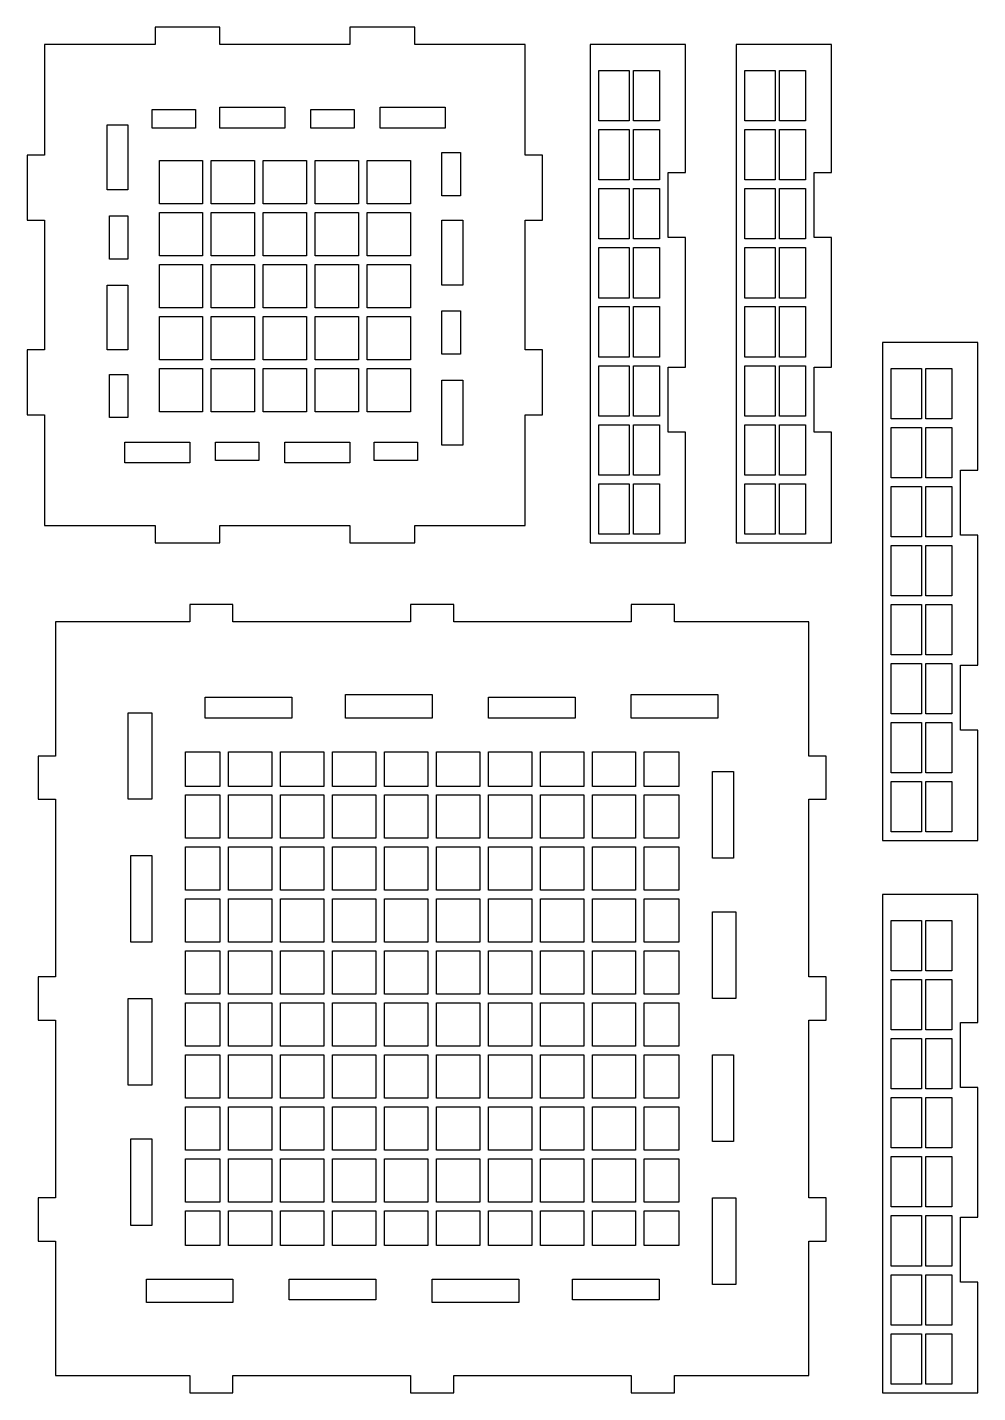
# Model space of a CAD drawing. Extents: x -33 to 356, y -32 to 230.
# Drawn here: x 180.7 to 356.3, y -31.7 to 220.5 of the extents above; entities that cross this region are included whole.
import ezdxf

# ---------------------------------------------------------------- set-up
doc = ezdxf.new("R2010")
doc.units = 0

msp = doc.modelspace()

# ---------------------------------------------------------------- linework, layer by layer
at = {"layer": '1', "linetype": 'CONTINUOUS'}
for points in [[(291.867, 203.233, 0), (286.267, 203.233, 0), (286.267, 212.533, 0), (291.867, 212.533, 0), (291.867, 203.233, 0)], [(292.667, 203.233, 0), (292.667, 212.533, 0), (297.467, 212.533, 0), (297.467, 203.233, 0), (292.667, 203.233, 0)], [(318.867, 203.233, 0), (313.267, 203.233, 0), (313.267, 212.533, 0), (318.867, 212.533, 0), (318.867, 203.233, 0)], [(319.667, 203.233, 0), (319.667, 212.533, 0), (324.467, 212.533, 0), (324.467, 203.233, 0), (319.667, 203.233, 0)], [(211.767, 201.933, 0), (203.767, 201.933, 0), (203.767, 205.373, 0), (211.767, 205.373, 0), (211.767, 201.933, 0)], [(228.267, 201.933, 0), (216.267, 201.933, 0), (216.267, 205.793, 0), (228.267, 205.793, 0), (228.267, 201.933, 0)], [(241.067, 201.933, 0), (233.067, 201.933, 0), (233.067, 205.373, 0), (241.067, 205.373, 0), (241.067, 201.933, 0)], [(257.867, 201.933, 0), (245.867, 201.933, 0), (245.867, 205.793, 0), (257.867, 205.793, 0), (257.867, 201.933, 0)], [(199.267, 202.533, 0), (199.267, 190.533, 0), (195.407, 190.533, 0), (195.407, 202.533, 0), (199.267, 202.533, 0)], [(291.867, 192.333, 0), (286.267, 192.333, 0), (286.267, 201.633, 0), (291.867, 201.633, 0), (291.867, 192.333, 0)], [(292.667, 192.333, 0), (292.667, 201.633, 0), (297.467, 201.633, 0), (297.467, 192.333, 0), (292.667, 192.333, 0)], [(318.867, 192.333, 0), (313.267, 192.333, 0), (313.267, 201.633, 0), (318.867, 201.633, 0), (318.867, 192.333, 0)], [(319.667, 192.333, 0), (319.667, 201.633, 0), (324.467, 201.633, 0), (324.467, 192.333, 0), (319.667, 192.333, 0)], [(257.267, 189.433, 0), (257.267, 197.433, 0), (260.707, 197.433, 0), (260.707, 189.433, 0), (257.267, 189.433, 0)], [(213.067, 195.913, 0), (213.067, 187.913, 0), (205.067, 187.913, 0), (205.067, 195.913, 0), (213.067, 195.913, 0)], [(222.667, 195.913, 0), (222.667, 187.913, 0), (214.667, 187.913, 0), (214.667, 195.913, 0), (222.667, 195.913, 0)], [(232.267, 195.913, 0), (232.267, 187.913, 0), (224.267, 187.913, 0), (224.267, 195.913, 0), (232.267, 195.913, 0)], [(241.867, 195.913, 0), (241.867, 187.913, 0), (233.867, 187.913, 0), (233.867, 195.913, 0), (241.867, 195.913, 0)], [(251.467, 187.913, 0), (243.467, 187.913, 0), (243.467, 195.913, 0), (251.467, 195.913, 0), (251.467, 187.913, 0)], [(291.867, 181.433, 0), (286.267, 181.433, 0), (286.267, 190.733, 0), (291.867, 190.733, 0), (291.867, 181.433, 0)], [(292.667, 181.433, 0), (292.667, 190.733, 0), (297.467, 190.733, 0), (297.467, 181.433, 0), (292.667, 181.433, 0)], [(318.867, 181.433, 0), (313.267, 181.433, 0), (313.267, 190.733, 0), (318.867, 190.733, 0), (318.867, 181.433, 0)], [(319.667, 181.433, 0), (319.667, 190.733, 0), (324.467, 190.733, 0), (324.467, 181.433, 0), (319.667, 181.433, 0)], [(199.267, 185.733, 0), (199.267, 177.733, 0), (195.827, 177.733, 0), (195.827, 185.733, 0), (199.267, 185.733, 0)], [(205.067, 186.313, 0), (213.067, 186.313, 0), (213.067, 178.313, 0), (205.067, 178.313, 0), (205.067, 186.313, 0)], [(214.667, 186.313, 0), (222.667, 186.313, 0), (222.667, 178.313, 0), (214.667, 178.313, 0), (214.667, 186.313, 0)], [(224.267, 186.313, 0), (232.267, 186.313, 0), (232.267, 178.313, 0), (224.267, 178.313, 0), (224.267, 186.313, 0)], [(233.867, 186.313, 0), (241.867, 186.313, 0), (241.867, 178.313, 0), (233.867, 178.313, 0), (233.867, 186.313, 0)], [(251.467, 178.313, 0), (243.467, 178.313, 0), (243.467, 186.313, 0), (251.467, 186.313, 0), (251.467, 178.313, 0)], [(257.267, 172.933, 0), (257.267, 184.933, 0), (261.127, 184.933, 0), (261.127, 172.933, 0), (257.267, 172.933, 0)], [(291.867, 170.533, 0), (286.267, 170.533, 0), (286.267, 179.833, 0), (291.867, 179.833, 0), (291.867, 170.533, 0)], [(292.667, 170.533, 0), (292.667, 179.833, 0), (297.467, 179.833, 0), (297.467, 170.533, 0), (292.667, 170.533, 0)], [(318.867, 170.533, 0), (313.267, 170.533, 0), (313.267, 179.833, 0), (318.867, 179.833, 0), (318.867, 170.533, 0)], [(319.667, 170.533, 0), (319.667, 179.833, 0), (324.467, 179.833, 0), (324.467, 170.533, 0), (319.667, 170.533, 0)], [(213.067, 168.713, 0), (205.067, 168.713, 0), (205.067, 176.713, 0), (213.067, 176.713, 0), (213.067, 168.713, 0)], [(222.667, 168.713, 0), (214.667, 168.713, 0), (214.667, 176.713, 0), (222.667, 176.713, 0), (222.667, 168.713, 0)], [(232.267, 176.713, 0), (232.267, 168.713, 0), (224.267, 168.713, 0), (224.267, 176.713, 0), (232.267, 176.713, 0)], [(233.867, 176.713, 0), (241.867, 176.713, 0), (241.867, 168.713, 0), (233.867, 168.713, 0), (233.867, 176.713, 0)], [(251.467, 168.713, 0), (243.467, 168.713, 0), (243.467, 176.713, 0), (251.467, 176.713, 0), (251.467, 168.713, 0)], [(199.267, 172.933, 0), (199.267, 160.933, 0), (195.407, 160.933, 0), (195.407, 172.933, 0), (199.267, 172.933, 0)], [(213.067, 167.113, 0), (213.067, 159.113, 0), (205.067, 159.113, 0), (205.067, 167.113, 0), (213.067, 167.113, 0)], [(222.667, 167.113, 0), (222.667, 159.113, 0), (214.667, 159.113, 0), (214.667, 167.113, 0), (222.667, 167.113, 0)], [(232.267, 167.113, 0), (232.267, 159.113, 0), (224.267, 159.113, 0), (224.267, 167.113, 0), (232.267, 167.113, 0)], [(233.867, 167.113, 0), (241.867, 167.113, 0), (241.867, 159.113, 0), (233.867, 159.113, 0), (233.867, 167.113, 0)], [(251.467, 159.113, 0), (243.467, 159.113, 0), (243.467, 167.113, 0), (251.467, 167.113, 0), (251.467, 159.113, 0)], [(257.267, 160.133, 0), (257.267, 168.133, 0), (260.707, 168.133, 0), (260.707, 160.133, 0), (257.267, 160.133, 0)], [(291.867, 159.633, 0), (286.267, 159.633, 0), (286.267, 168.933, 0), (291.867, 168.933, 0), (291.867, 159.633, 0)], [(292.667, 159.633, 0), (292.667, 168.933, 0), (297.467, 168.933, 0), (297.467, 159.633, 0), (292.667, 159.633, 0)], [(318.867, 159.633, 0), (313.267, 159.633, 0), (313.267, 168.933, 0), (318.867, 168.933, 0), (318.867, 159.633, 0)], [(319.667, 159.633, 0), (319.667, 168.933, 0), (324.467, 168.933, 0), (324.467, 159.633, 0), (319.667, 159.633, 0)], [(199.267, 148.433, 0), (195.827, 148.433, 0), (195.827, 156.433, 0), (199.267, 156.433, 0), (199.267, 148.433, 0)], [(205.067, 149.513, 0), (205.067, 157.513, 0), (213.067, 157.513, 0), (213.067, 149.513, 0), (205.067, 149.513, 0)], [(214.667, 149.513, 0), (214.667, 157.513, 0), (222.667, 157.513, 0), (222.667, 149.513, 0), (214.667, 149.513, 0)], [(224.267, 149.513, 0), (224.267, 157.513, 0), (232.267, 157.513, 0), (232.267, 149.513, 0), (224.267, 149.513, 0)], [(233.867, 149.513, 0), (233.867, 157.513, 0), (241.867, 157.513, 0), (241.867, 149.513, 0), (233.867, 149.513, 0)], [(243.467, 149.513, 0), (243.467, 157.513, 0), (251.467, 157.513, 0), (251.467, 149.513, 0), (243.467, 149.513, 0)], [(291.867, 148.733, 0), (286.267, 148.733, 0), (286.267, 158.033, 0), (291.867, 158.033, 0), (291.867, 148.733, 0)], [(292.667, 148.733, 0), (292.667, 158.033, 0), (297.467, 158.033, 0), (297.467, 148.733, 0), (292.667, 148.733, 0)], [(318.867, 148.733, 0), (313.267, 148.733, 0), (313.267, 158.033, 0), (318.867, 158.033, 0), (318.867, 148.733, 0)], [(319.667, 148.733, 0), (319.667, 158.033, 0), (324.467, 158.033, 0), (324.467, 148.733, 0), (319.667, 148.733, 0)], [(345.867, 148.233, 0), (340.267, 148.233, 0), (340.267, 157.533, 0), (345.867, 157.533, 0), (345.867, 148.233, 0)], [(346.667, 148.233, 0), (346.667, 157.533, 0), (351.467, 157.533, 0), (351.467, 148.233, 0), (346.667, 148.233, 0)], [(257.267, 143.333, 0), (257.267, 155.333, 0), (261.127, 155.333, 0), (261.127, 143.333, 0), (257.267, 143.333, 0)], [(291.867, 137.833, 0), (286.267, 137.833, 0), (286.267, 147.133, 0), (291.867, 147.133, 0), (291.867, 137.833, 0)], [(292.667, 137.833, 0), (292.667, 147.133, 0), (297.467, 147.133, 0), (297.467, 137.833, 0), (292.667, 137.833, 0)], [(318.867, 137.833, 0), (313.267, 137.833, 0), (313.267, 147.133, 0), (318.867, 147.133, 0), (318.867, 137.833, 0)], [(319.667, 137.833, 0), (319.667, 147.133, 0), (324.467, 147.133, 0), (324.467, 137.833, 0), (319.667, 137.833, 0)], [(345.867, 137.333, 0), (340.267, 137.333, 0), (340.267, 146.633, 0), (345.867, 146.633, 0), (345.867, 137.333, 0)], [(346.667, 137.333, 0), (346.667, 146.633, 0), (351.467, 146.633, 0), (351.467, 137.333, 0), (346.667, 137.333, 0)], [(198.667, 140.073, 0), (198.667, 143.933, 0), (210.667, 143.933, 0), (210.667, 140.073, 0), (198.667, 140.073, 0)], [(215.467, 143.933, 0), (223.467, 143.933, 0), (223.467, 140.493, 0), (215.467, 140.493, 0), (215.467, 143.933, 0)], [(228.267, 143.933, 0), (240.267, 143.933, 0), (240.267, 140.073, 0), (228.267, 140.073, 0), (228.267, 143.933, 0)], [(244.767, 143.933, 0), (252.767, 143.933, 0), (252.767, 140.493, 0), (244.767, 140.493, 0), (244.767, 143.933, 0)], [(291.867, 126.933, 0), (286.267, 126.933, 0), (286.267, 136.233, 0), (291.867, 136.233, 0), (291.867, 126.933, 0)], [(297.467, 126.933, 0), (292.667, 126.933, 0), (292.667, 136.233, 0), (297.467, 136.233, 0), (297.467, 126.933, 0)], [(318.867, 126.933, 0), (313.267, 126.933, 0), (313.267, 136.233, 0), (318.867, 136.233, 0), (318.867, 126.933, 0)], [(324.467, 126.933, 0), (319.667, 126.933, 0), (319.667, 136.233, 0), (324.467, 136.233, 0), (324.467, 126.933, 0)], [(345.867, 126.433, 0), (340.267, 126.433, 0), (340.267, 135.733, 0), (345.867, 135.733, 0), (345.867, 126.433, 0)], [(346.667, 126.433, 0), (346.667, 135.733, 0), (351.467, 135.733, 0), (351.467, 126.433, 0), (346.667, 126.433, 0)], [(345.867, 115.533, 0), (340.267, 115.533, 0), (340.267, 124.833, 0), (345.867, 124.833, 0), (345.867, 115.533, 0)], [(346.667, 115.533, 0), (346.667, 124.833, 0), (351.467, 124.833, 0), (351.467, 115.533, 0), (346.667, 115.533, 0)], [(345.867, 104.633, 0), (340.267, 104.633, 0), (340.267, 113.933, 0), (345.867, 113.933, 0), (345.867, 104.633, 0)], [(346.667, 104.633, 0), (346.667, 113.933, 0), (351.467, 113.933, 0), (351.467, 104.633, 0), (346.667, 104.633, 0)], [(345.867, 93.733, 0), (340.267, 93.733, 0), (340.267, 103.033, 0), (345.867, 103.033, 0), (345.867, 93.733, 0)], [(346.667, 93.733, 0), (346.667, 103.033, 0), (351.467, 103.033, 0), (351.467, 93.733, 0), (346.667, 93.733, 0)], [(229.547, 92.953, 0), (213.547, 92.953, 0), (213.547, 96.793, 0), (229.547, 96.793, 0), (229.547, 92.953, 0)], [(255.467, 92.953, 0), (239.467, 92.953, 0), (239.467, 97.273, 0), (255.467, 97.273, 0), (255.467, 92.953, 0)], [(281.867, 92.953, 0), (265.867, 92.953, 0), (265.867, 96.793, 0), (281.867, 96.793, 0), (281.867, 92.953, 0)], [(308.267, 92.953, 0), (292.267, 92.953, 0), (292.267, 97.273, 0), (308.267, 97.273, 0), (308.267, 92.953, 0)], [(203.647, 77.933, 0), (199.327, 77.933, 0), (199.327, 93.933, 0), (203.647, 93.933, 0), (203.647, 77.933, 0)], [(345.867, 82.833, 0), (340.267, 82.833, 0), (340.267, 92.133, 0), (345.867, 92.133, 0), (345.867, 82.833, 0)], [(346.667, 82.833, 0), (346.667, 92.133, 0), (351.467, 92.133, 0), (351.467, 82.833, 0), (346.667, 82.833, 0)], [(209.867, 80.333, 0), (209.867, 86.733, 0), (216.267, 86.733, 0), (216.267, 80.333, 0), (209.867, 80.333, 0)], [(217.867, 80.333, 0), (217.867, 86.733, 0), (225.867, 86.733, 0), (225.867, 80.333, 0), (217.867, 80.333, 0)], [(227.467, 80.333, 0), (227.467, 86.733, 0), (235.467, 86.733, 0), (235.467, 80.333, 0), (227.467, 80.333, 0)], [(237.067, 80.333, 0), (237.067, 86.733, 0), (245.067, 86.733, 0), (245.067, 80.333, 0), (237.067, 80.333, 0)], [(246.667, 80.333, 0), (246.667, 86.733, 0), (254.667, 86.733, 0), (254.667, 80.333, 0), (246.667, 80.333, 0)], [(256.267, 80.333, 0), (256.267, 86.733, 0), (264.267, 86.733, 0), (264.267, 80.333, 0), (256.267, 80.333, 0)], [(265.867, 80.333, 0), (265.867, 86.733, 0), (273.867, 86.733, 0), (273.867, 80.333, 0), (265.867, 80.333, 0)], [(275.467, 80.333, 0), (275.467, 86.733, 0), (283.467, 86.733, 0), (283.467, 80.333, 0), (275.467, 80.333, 0)], [(285.067, 80.333, 0), (285.067, 86.733, 0), (293.067, 86.733, 0), (293.067, 80.333, 0), (285.067, 80.333, 0)], [(294.667, 80.333, 0), (294.667, 86.733, 0), (301.067, 86.733, 0), (301.067, 80.333, 0), (294.667, 80.333, 0)], [(307.287, 67.053, 0), (307.287, 83.053, 0), (311.127, 83.053, 0), (311.127, 67.053, 0), (307.287, 67.053, 0)], [(345.867, 71.933, 0), (340.267, 71.933, 0), (340.267, 81.233, 0), (345.867, 81.233, 0), (345.867, 71.933, 0)], [(351.467, 71.933, 0), (346.667, 71.933, 0), (346.667, 81.233, 0), (351.467, 81.233, 0), (351.467, 71.933, 0)], [(216.267, 70.733, 0), (209.867, 70.733, 0), (209.867, 78.733, 0), (216.267, 78.733, 0), (216.267, 70.733, 0)], [(225.867, 70.733, 0), (217.867, 70.733, 0), (217.867, 78.733, 0), (225.867, 78.733, 0), (225.867, 70.733, 0)], [(227.467, 70.733, 0), (227.467, 78.733, 0), (235.467, 78.733, 0), (235.467, 70.733, 0), (227.467, 70.733, 0)], [(237.067, 78.733, 0), (245.067, 78.733, 0), (245.067, 70.733, 0), (237.067, 70.733, 0), (237.067, 78.733, 0)], [(246.667, 78.733, 0), (254.667, 78.733, 0), (254.667, 70.733, 0), (246.667, 70.733, 0), (246.667, 78.733, 0)], [(256.267, 78.733, 0), (264.267, 78.733, 0), (264.267, 70.733, 0), (256.267, 70.733, 0), (256.267, 78.733, 0)], [(265.867, 78.733, 0), (273.867, 78.733, 0), (273.867, 70.733, 0), (265.867, 70.733, 0), (265.867, 78.733, 0)], [(275.467, 78.733, 0), (283.467, 78.733, 0), (283.467, 70.733, 0), (275.467, 70.733, 0), (275.467, 78.733, 0)], [(285.067, 78.733, 0), (293.067, 78.733, 0), (293.067, 70.733, 0), (285.067, 70.733, 0), (285.067, 78.733, 0)], [(294.667, 78.733, 0), (301.067, 78.733, 0), (301.067, 70.733, 0), (294.667, 70.733, 0), (294.667, 78.733, 0)], [(216.267, 69.133, 0), (216.267, 61.133, 0), (209.867, 61.133, 0), (209.867, 69.133, 0), (216.267, 69.133, 0)], [(225.867, 61.133, 0), (217.867, 61.133, 0), (217.867, 69.133, 0), (225.867, 69.133, 0), (225.867, 61.133, 0)], [(227.467, 61.133, 0), (227.467, 69.133, 0), (235.467, 69.133, 0), (235.467, 61.133, 0), (227.467, 61.133, 0)], [(245.067, 69.133, 0), (245.067, 61.133, 0), (237.067, 61.133, 0), (237.067, 69.133, 0), (245.067, 69.133, 0)], [(254.667, 69.133, 0), (254.667, 61.133, 0), (246.667, 61.133, 0), (246.667, 69.133, 0), (254.667, 69.133, 0)], [(264.267, 69.133, 0), (264.267, 61.133, 0), (256.267, 61.133, 0), (256.267, 69.133, 0), (264.267, 69.133, 0)], [(273.867, 69.133, 0), (273.867, 61.133, 0), (265.867, 61.133, 0), (265.867, 69.133, 0), (273.867, 69.133, 0)], [(283.467, 69.133, 0), (283.467, 61.133, 0), (275.467, 61.133, 0), (275.467, 69.133, 0), (283.467, 69.133, 0)], [(293.067, 69.133, 0), (293.067, 61.133, 0), (285.067, 61.133, 0), (285.067, 69.133, 0), (293.067, 69.133, 0)], [(294.667, 69.133, 0), (301.067, 69.133, 0), (301.067, 61.133, 0), (294.667, 61.133, 0), (294.667, 69.133, 0)], [(203.647, 51.533, 0), (199.807, 51.533, 0), (199.807, 67.533, 0), (203.647, 67.533, 0), (203.647, 51.533, 0)], [(216.267, 59.533, 0), (216.267, 51.533, 0), (209.867, 51.533, 0), (209.867, 59.533, 0), (216.267, 59.533, 0)], [(225.867, 51.533, 0), (217.867, 51.533, 0), (217.867, 59.533, 0), (225.867, 59.533, 0), (225.867, 51.533, 0)], [(227.467, 51.533, 0), (227.467, 59.533, 0), (235.467, 59.533, 0), (235.467, 51.533, 0), (227.467, 51.533, 0)], [(245.067, 59.533, 0), (245.067, 51.533, 0), (237.067, 51.533, 0), (237.067, 59.533, 0), (245.067, 59.533, 0)], [(246.667, 59.533, 0), (254.667, 59.533, 0), (254.667, 51.533, 0), (246.667, 51.533, 0), (246.667, 59.533, 0)], [(256.267, 59.533, 0), (264.267, 59.533, 0), (264.267, 51.533, 0), (256.267, 51.533, 0), (256.267, 59.533, 0)], [(265.867, 59.533, 0), (273.867, 59.533, 0), (273.867, 51.533, 0), (265.867, 51.533, 0), (265.867, 59.533, 0)], [(275.467, 59.533, 0), (283.467, 59.533, 0), (283.467, 51.533, 0), (275.467, 51.533, 0), (275.467, 59.533, 0)], [(285.067, 59.533, 0), (293.067, 59.533, 0), (293.067, 51.533, 0), (285.067, 51.533, 0), (285.067, 59.533, 0)], [(294.667, 59.533, 0), (301.067, 59.533, 0), (301.067, 51.533, 0), (294.667, 51.533, 0), (294.667, 59.533, 0)], [(307.287, 41.133, 0), (307.287, 57.133, 0), (311.607, 57.133, 0), (311.607, 41.133, 0), (307.287, 41.133, 0)], [(345.867, 46.233, 0), (340.267, 46.233, 0), (340.267, 55.533, 0), (345.867, 55.533, 0), (345.867, 46.233, 0)], [(346.667, 46.233, 0), (346.667, 55.533, 0), (351.467, 55.533, 0), (351.467, 46.233, 0), (346.667, 46.233, 0)], [(216.267, 49.933, 0), (216.267, 41.933, 0), (209.867, 41.933, 0), (209.867, 49.933, 0), (216.267, 49.933, 0)], [(225.867, 41.933, 0), (217.867, 41.933, 0), (217.867, 49.933, 0), (225.867, 49.933, 0), (225.867, 41.933, 0)], [(227.467, 41.933, 0), (227.467, 49.933, 0), (235.467, 49.933, 0), (235.467, 41.933, 0), (227.467, 41.933, 0)], [(245.067, 49.933, 0), (245.067, 41.933, 0), (237.067, 41.933, 0), (237.067, 49.933, 0), (245.067, 49.933, 0)], [(254.667, 49.933, 0), (254.667, 41.933, 0), (246.667, 41.933, 0), (246.667, 49.933, 0), (254.667, 49.933, 0)], [(264.267, 49.933, 0), (264.267, 41.933, 0), (256.267, 41.933, 0), (256.267, 49.933, 0), (264.267, 49.933, 0)], [(273.867, 49.933, 0), (273.867, 41.933, 0), (265.867, 41.933, 0), (265.867, 49.933, 0), (273.867, 49.933, 0)], [(283.467, 49.933, 0), (283.467, 41.933, 0), (275.467, 41.933, 0), (275.467, 49.933, 0), (283.467, 49.933, 0)], [(293.067, 49.933, 0), (293.067, 41.933, 0), (285.067, 41.933, 0), (285.067, 49.933, 0), (293.067, 49.933, 0)], [(294.667, 49.933, 0), (301.067, 49.933, 0), (301.067, 41.933, 0), (294.667, 41.933, 0), (294.667, 49.933, 0)], [(345.867, 35.333, 0), (340.267, 35.333, 0), (340.267, 44.633, 0), (345.867, 44.633, 0), (345.867, 35.333, 0)], [(346.667, 35.333, 0), (346.667, 44.633, 0), (351.467, 44.633, 0), (351.467, 35.333, 0), (346.667, 35.333, 0)], [(203.647, 25.133, 0), (199.327, 25.133, 0), (199.327, 41.133, 0), (203.647, 41.133, 0), (203.647, 25.133, 0)], [(216.267, 40.333, 0), (216.267, 32.333, 0), (209.867, 32.333, 0), (209.867, 40.333, 0), (216.267, 40.333, 0)], [(225.867, 32.333, 0), (217.867, 32.333, 0), (217.867, 40.333, 0), (225.867, 40.333, 0), (225.867, 32.333, 0)], [(227.467, 32.333, 0), (227.467, 40.333, 0), (235.467, 40.333, 0), (235.467, 32.333, 0), (227.467, 32.333, 0)], [(245.067, 40.333, 0), (245.067, 32.333, 0), (237.067, 32.333, 0), (237.067, 40.333, 0), (245.067, 40.333, 0)], [(246.667, 40.333, 0), (254.667, 40.333, 0), (254.667, 32.333, 0), (246.667, 32.333, 0), (246.667, 40.333, 0)], [(256.267, 40.333, 0), (264.267, 40.333, 0), (264.267, 32.333, 0), (256.267, 32.333, 0), (256.267, 40.333, 0)], [(265.867, 40.333, 0), (273.867, 40.333, 0), (273.867, 32.333, 0), (265.867, 32.333, 0), (265.867, 40.333, 0)], [(275.467, 40.333, 0), (283.467, 40.333, 0), (283.467, 32.333, 0), (275.467, 32.333, 0), (275.467, 40.333, 0)], [(285.067, 40.333, 0), (293.067, 40.333, 0), (293.067, 32.333, 0), (285.067, 32.333, 0), (285.067, 40.333, 0)], [(294.667, 40.333, 0), (301.067, 40.333, 0), (301.067, 32.333, 0), (294.667, 32.333, 0), (294.667, 40.333, 0)], [(345.867, 24.433, 0), (340.267, 24.433, 0), (340.267, 33.733, 0), (345.867, 33.733, 0), (345.867, 24.433, 0)], [(346.667, 24.433, 0), (346.667, 33.733, 0), (351.467, 33.733, 0), (351.467, 24.433, 0), (346.667, 24.433, 0)], [(216.267, 30.733, 0), (216.267, 22.733, 0), (209.867, 22.733, 0), (209.867, 30.733, 0), (216.267, 30.733, 0)], [(225.867, 22.733, 0), (217.867, 22.733, 0), (217.867, 30.733, 0), (225.867, 30.733, 0), (225.867, 22.733, 0)], [(227.467, 22.733, 0), (227.467, 30.733, 0), (235.467, 30.733, 0), (235.467, 22.733, 0), (227.467, 22.733, 0)], [(245.067, 30.733, 0), (245.067, 22.733, 0), (237.067, 22.733, 0), (237.067, 30.733, 0), (245.067, 30.733, 0)], [(254.667, 30.733, 0), (254.667, 22.733, 0), (246.667, 22.733, 0), (246.667, 30.733, 0), (254.667, 30.733, 0)], [(264.267, 30.733, 0), (264.267, 22.733, 0), (256.267, 22.733, 0), (256.267, 30.733, 0), (264.267, 30.733, 0)], [(273.867, 30.733, 0), (273.867, 22.733, 0), (265.867, 22.733, 0), (265.867, 30.733, 0), (273.867, 30.733, 0)], [(283.467, 30.733, 0), (283.467, 22.733, 0), (275.467, 22.733, 0), (275.467, 30.733, 0), (283.467, 30.733, 0)], [(293.067, 30.733, 0), (293.067, 22.733, 0), (285.067, 22.733, 0), (285.067, 30.733, 0), (293.067, 30.733, 0)], [(294.667, 30.733, 0), (301.067, 30.733, 0), (301.067, 22.733, 0), (294.667, 22.733, 0), (294.667, 30.733, 0)], [(307.287, 14.733, 0), (307.287, 30.733, 0), (311.127, 30.733, 0), (311.127, 14.733, 0), (307.287, 14.733, 0)], [(345.867, 13.533, 0), (340.267, 13.533, 0), (340.267, 22.833, 0), (345.867, 22.833, 0), (345.867, 13.533, 0)], [(346.667, 13.533, 0), (346.667, 22.833, 0), (351.467, 22.833, 0), (351.467, 13.533, 0), (346.667, 13.533, 0)], [(216.267, 21.133, 0), (216.267, 13.133, 0), (209.867, 13.133, 0), (209.867, 21.133, 0), (216.267, 21.133, 0)], [(225.867, 13.133, 0), (217.867, 13.133, 0), (217.867, 21.133, 0), (225.867, 21.133, 0), (225.867, 13.133, 0)], [(227.467, 13.133, 0), (227.467, 21.133, 0), (235.467, 21.133, 0), (235.467, 13.133, 0), (227.467, 13.133, 0)], [(245.067, 21.133, 0), (245.067, 13.133, 0), (237.067, 13.133, 0), (237.067, 21.133, 0), (245.067, 21.133, 0)], [(246.667, 21.133, 0), (254.667, 21.133, 0), (254.667, 13.133, 0), (246.667, 13.133, 0), (246.667, 21.133, 0)], [(256.267, 21.133, 0), (264.267, 21.133, 0), (264.267, 13.133, 0), (256.267, 13.133, 0), (256.267, 21.133, 0)], [(265.867, 21.133, 0), (273.867, 21.133, 0), (273.867, 13.133, 0), (265.867, 13.133, 0), (265.867, 21.133, 0)], [(275.467, 21.133, 0), (283.467, 21.133, 0), (283.467, 13.133, 0), (275.467, 13.133, 0), (275.467, 21.133, 0)], [(285.067, 21.133, 0), (293.067, 21.133, 0), (293.067, 13.133, 0), (285.067, 13.133, 0), (285.067, 21.133, 0)], [(294.667, 21.133, 0), (301.067, 21.133, 0), (301.067, 13.133, 0), (294.667, 13.133, 0), (294.667, 21.133, 0)], [(203.647, -0.767, 0), (199.807, -0.767, 0), (199.807, 15.233, 0), (203.647, 15.233, 0), (203.647, -0.767, 0)], [(216.267, 11.533, 0), (216.267, 3.533, 0), (209.867, 3.533, 0), (209.867, 11.533, 0), (216.267, 11.533, 0)], [(225.867, 3.533, 0), (217.867, 3.533, 0), (217.867, 11.533, 0), (225.867, 11.533, 0), (225.867, 3.533, 0)], [(227.467, 3.533, 0), (227.467, 11.533, 0), (235.467, 11.533, 0), (235.467, 3.533, 0), (227.467, 3.533, 0)], [(245.067, 11.533, 0), (245.067, 3.533, 0), (237.067, 3.533, 0), (237.067, 11.533, 0), (245.067, 11.533, 0)], [(254.667, 11.533, 0), (254.667, 3.533, 0), (246.667, 3.533, 0), (246.667, 11.533, 0), (254.667, 11.533, 0)], [(264.267, 11.533, 0), (264.267, 3.533, 0), (256.267, 3.533, 0), (256.267, 11.533, 0), (264.267, 11.533, 0)], [(273.867, 11.533, 0), (273.867, 3.533, 0), (265.867, 3.533, 0), (265.867, 11.533, 0), (273.867, 11.533, 0)], [(283.467, 11.533, 0), (283.467, 3.533, 0), (275.467, 3.533, 0), (275.467, 11.533, 0), (283.467, 11.533, 0)], [(293.067, 11.533, 0), (293.067, 3.533, 0), (285.067, 3.533, 0), (285.067, 11.533, 0), (293.067, 11.533, 0)], [(294.667, 11.533, 0), (301.067, 11.533, 0), (301.067, 3.533, 0), (294.667, 3.533, 0), (294.667, 11.533, 0)], [(345.867, 2.633, 0), (340.267, 2.633, 0), (340.267, 11.933, 0), (345.867, 11.933, 0), (345.867, 2.633, 0)], [(346.667, 2.633, 0), (346.667, 11.933, 0), (351.467, 11.933, 0), (351.467, 2.633, 0), (346.667, 2.633, 0)], [(307.287, 4.333, 0), (311.607, 4.333, 0), (311.607, -11.667, 0), (307.287, -11.667, 0), (307.287, 4.333, 0)], [(216.267, 1.933, 0), (216.267, -4.467, 0), (209.867, -4.467, 0), (209.867, 1.933, 0), (216.267, 1.933, 0)], [(225.867, -4.467, 0), (217.867, -4.467, 0), (217.867, 1.933, 0), (225.867, 1.933, 0), (225.867, -4.467, 0)], [(227.467, -4.467, 0), (227.467, 1.933, 0), (235.467, 1.933, 0), (235.467, -4.467, 0), (227.467, -4.467, 0)], [(245.067, 1.933, 0), (245.067, -4.467, 0), (237.067, -4.467, 0), (237.067, 1.933, 0), (245.067, 1.933, 0)], [(246.667, 1.933, 0), (254.667, 1.933, 0), (254.667, -4.467, 0), (246.667, -4.467, 0), (246.667, 1.933, 0)], [(256.267, 1.933, 0), (264.267, 1.933, 0), (264.267, -4.467, 0), (256.267, -4.467, 0), (256.267, 1.933, 0)], [(265.867, 1.933, 0), (273.867, 1.933, 0), (273.867, -4.467, 0), (265.867, -4.467, 0), (265.867, 1.933, 0)], [(275.467, 1.933, 0), (283.467, 1.933, 0), (283.467, -4.467, 0), (275.467, -4.467, 0), (275.467, 1.933, 0)], [(285.067, 1.933, 0), (293.067, 1.933, 0), (293.067, -4.467, 0), (285.067, -4.467, 0), (285.067, 1.933, 0)], [(294.667, 1.933, 0), (301.067, 1.933, 0), (301.067, -4.467, 0), (294.667, -4.467, 0), (294.667, 1.933, 0)], [(345.867, -8.267, 0), (340.267, -8.267, 0), (340.267, 1.033, 0), (345.867, 1.033, 0), (345.867, -8.267, 0)], [(346.667, -8.267, 0), (346.667, 1.033, 0), (351.467, 1.033, 0), (351.467, -8.267, 0), (346.667, -8.267, 0)], [(345.867, -19.167, 0), (340.267, -19.167, 0), (340.267, -9.867, 0), (345.867, -9.867, 0), (345.867, -19.167, 0)], [(346.667, -19.167, 0), (346.667, -9.867, 0), (351.467, -9.867, 0), (351.467, -19.167, 0), (346.667, -19.167, 0)], [(218.667, -15.007, 0), (202.667, -15.007, 0), (202.667, -10.687, 0), (218.667, -10.687, 0), (218.667, -15.007, 0)], [(229.067, -14.527, 0), (229.067, -10.687, 0), (245.067, -10.687, 0), (245.067, -14.527, 0), (229.067, -14.527, 0)], [(255.467, -10.687, 0), (271.467, -10.687, 0), (271.467, -15.007, 0), (255.467, -15.007, 0), (255.467, -10.687, 0)], [(281.387, -10.687, 0), (297.387, -10.687, 0), (297.387, -14.527, 0), (281.387, -14.527, 0), (281.387, -10.687, 0)], [(345.867, -30.067, 0), (340.267, -30.067, 0), (340.267, -20.767, 0), (345.867, -20.767, 0), (345.867, -30.067, 0)], [(351.467, -30.067, 0), (346.667, -30.067, 0), (346.667, -20.767, 0), (351.467, -20.767, 0), (351.467, -30.067, 0)]]:
    msp.add_polyline3d(points, dxfattribs=at)
at = {"layer": '2', "linetype": 'CONTINUOUS'}
for points in [[(183.867, 128.533, 0), (204.267, 128.533, 0), (204.267, 125.333, 0), (216.267, 125.333, 0), (216.267, 128.533, 0), (240.267, 128.533, 0), (240.267, 125.333, 0), (252.267, 125.333, 0), (252.267, 128.533, 0), (272.667, 128.533, 0), (272.667, 148.933, 0), (275.867, 148.933, 0), (275.867, 160.933, 0), (272.667, 160.933, 0), (272.667, 184.933, 0), (275.867, 184.933, 0), (275.867, 196.933, 0), (272.667, 196.933, 0), (272.667, 217.333, 0), (252.267, 217.333, 0), (252.267, 220.533, 0), (240.267, 220.533, 0), (240.267, 217.333, 0), (216.267, 217.333, 0), (216.267, 220.533, 0), (204.267, 220.533, 0), (204.267, 217.333, 0), (183.867, 217.333, 0), (183.867, 196.933, 0), (180.667, 196.933, 0), (180.667, 184.933, 0), (183.867, 184.933, 0), (183.867, 160.933, 0), (180.667, 160.933, 0), (180.667, 148.933, 0), (183.867, 148.933, 0), (183.867, 128.533, 0)], [(302.267, 125.333, 0), (302.267, 145.733, 0), (299.067, 145.733, 0), (299.067, 157.733, 0), (302.267, 157.733, 0), (302.267, 181.733, 0), (299.067, 181.733, 0), (299.067, 193.733, 0), (302.267, 193.733, 0), (302.267, 217.333, 0), (284.667, 217.333, 0), (284.667, 125.333, 0), (302.267, 125.333, 0)], [(329.267, 125.333, 0), (329.267, 145.733, 0), (326.067, 145.733, 0), (326.067, 157.733, 0), (329.267, 157.733, 0), (329.267, 181.733, 0), (326.067, 181.733, 0), (326.067, 193.733, 0), (329.267, 193.733, 0), (329.267, 217.333, 0), (311.667, 217.333, 0), (311.667, 125.333, 0), (329.267, 125.333, 0)], [(356.267, 70.333, 0), (356.267, 90.733, 0), (353.067, 90.733, 0), (353.067, 102.733, 0), (356.267, 102.733, 0), (356.267, 126.733, 0), (353.067, 126.733, 0), (353.067, 138.733, 0), (356.267, 138.733, 0), (356.267, 162.333, 0), (338.667, 162.333, 0), (338.667, 70.333, 0), (356.267, 70.333, 0)], [(218.667, -31.667, 0), (218.667, -28.467, 0), (251.467, -28.467, 0), (251.467, -31.667, 0), (259.467, -31.667, 0), (259.467, -28.467, 0), (292.267, -28.467, 0), (292.267, -31.667, 0), (300.267, -31.667, 0), (300.267, -28.467, 0), (325.067, -28.467, 0), (325.067, -3.667, 0), (328.267, -3.667, 0), (328.267, 4.333, 0), (325.067, 4.333, 0), (325.067, 37.133, 0), (328.267, 37.133, 0), (328.267, 45.133, 0), (325.067, 45.133, 0), (325.067, 77.933, 0), (328.267, 77.933, 0), (328.267, 85.933, 0), (325.067, 85.933, 0), (325.067, 110.733, 0), (300.267, 110.733, 0), (300.267, 113.933, 0), (292.267, 113.933, 0), (292.267, 110.733, 0), (259.467, 110.733, 0), (259.467, 113.933, 0), (251.467, 113.933, 0), (251.467, 110.733, 0), (218.667, 110.733, 0), (218.667, 113.933, 0), (210.667, 113.933, 0), (210.667, 110.733, 0), (185.867, 110.733, 0), (185.867, 85.933, 0), (182.667, 85.933, 0), (182.667, 77.933, 0), (185.867, 77.933, 0), (185.867, 45.133, 0), (182.667, 45.133, 0), (182.667, 37.133, 0), (185.867, 37.133, 0), (185.867, 4.333, 0), (182.667, 4.333, 0), (182.667, -3.667, 0), (185.867, -3.667, 0), (185.867, -28.467, 0), (210.667, -28.467, 0), (210.667, -31.667, 0), (218.667, -31.667, 0)], [(356.267, -31.667, 0), (356.267, -11.267, 0), (353.067, -11.267, 0), (353.067, 0.733, 0), (356.267, 0.733, 0), (356.267, 24.733, 0), (353.067, 24.733, 0), (353.067, 36.733, 0), (356.267, 36.733, 0), (356.267, 60.333, 0), (338.667, 60.333, 0), (338.667, -31.667, 0), (356.267, -31.667, 0)]]:
    msp.add_polyline3d(points, dxfattribs=at)

doc.saveas('drawing.dxf')
